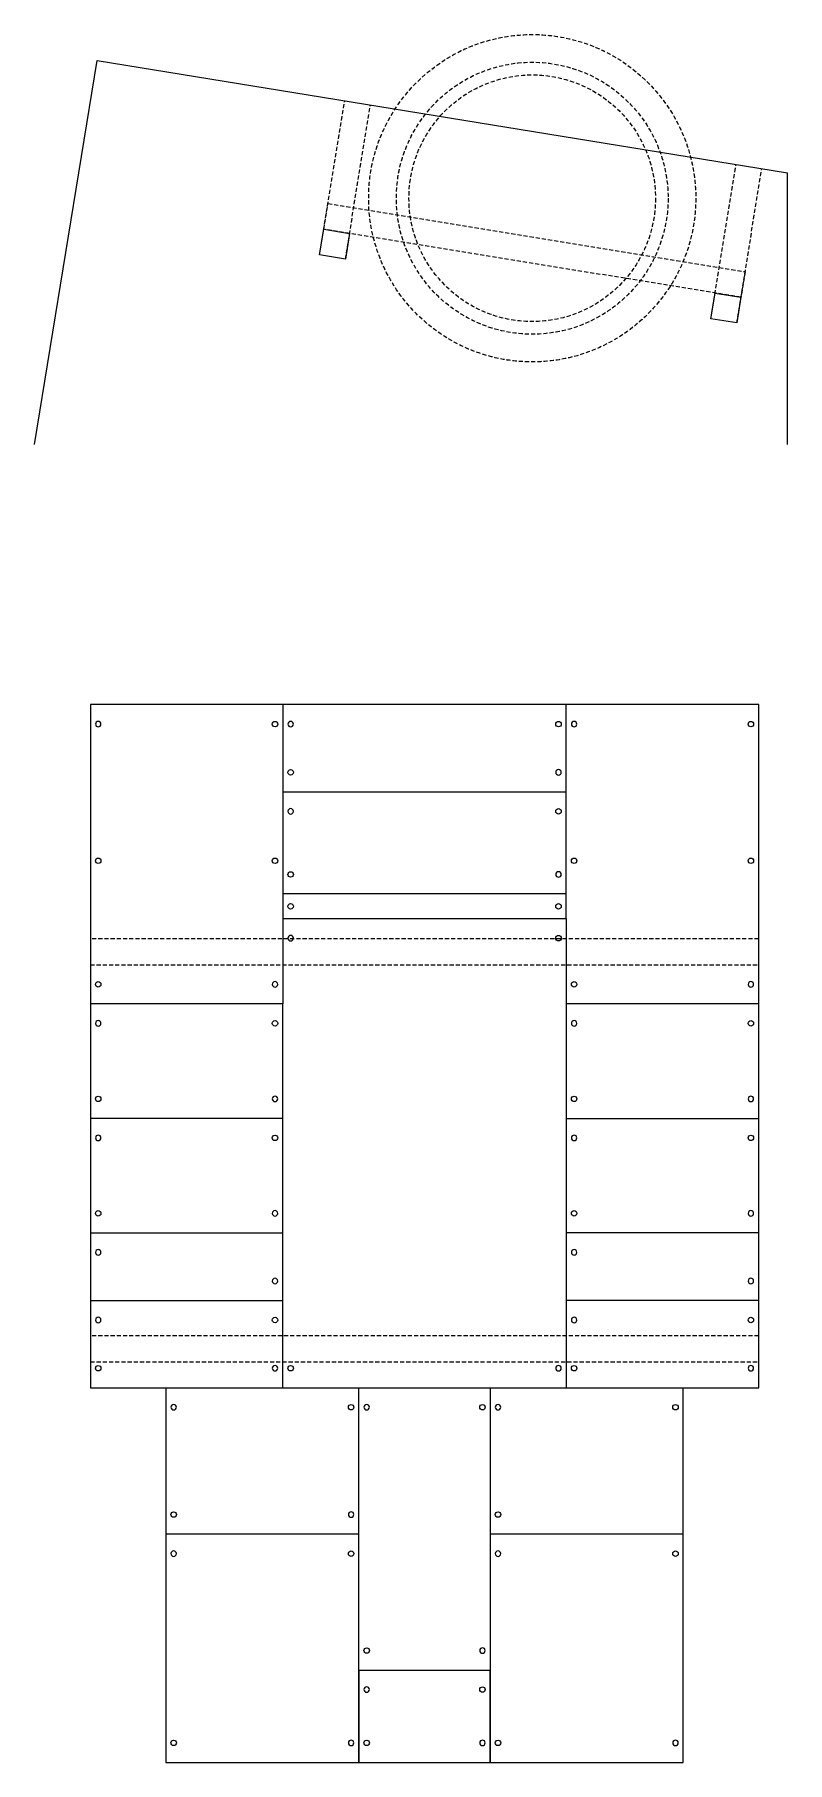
# Model space of a CAD drawing. Header units: millimetres. Extents: x -300 to 279, y -813 to 515.
import ezdxf

# ---------------------------------------------------------------- set-up
doc = ezdxf.new("R2010")
doc.units = ezdxf.units.MM
doc.linetypes.add('HIDDEN2', pattern=[4.7625, 3.175, -1.5875])
doc.layers.get('0').update_dxf_attribs({"lineweight": 25, "true_color": 0xffffff})
doc.layers.add('layer 1', color=6, linetype='HIDDEN2', lineweight=0, true_color=0xff00ff)
doc.layers.add('layer 2', color=1, linetype='HIDDEN2', lineweight=0, true_color=0xff0000)

# ---------------------------------------------------------------- blocks, each defined once
blk = doc.blocks.new('hole')
blk.add_circle((6, 15), 2.1)

msp = doc.modelspace()

# ---------------------------------------------------------------- linework, layer by layer
for p, q in [((-300, 200), (-251.9, 495.1)), ((-251.9, 495.1), (279.1, 408.6)), ((279.1, 200), (279.1, 408.6)), ((-80.7, 345.6), (-77.5, 365.3)), ((-77.5, 365.3), (-57.7, 362.1)), ((-57.7, 362.1), (-60.9, 342.4)), ((-60.9, 342.4), (-80.7, 345.6)), ((220.3, 296.5), (223.6, 316.3)), ((223.6, 316.3), (243.3, 313.1)), ((243.3, 313.1), (240.1, 293.3)), ((240.1, 293.3), (220.3, 296.5)), ((-109, 0), (-257, 0)), ((-257, 0), (-257, -230)), ((109, 0), (-109, 0)), ((-109, 0), (-109, -67)), ((257, 0), (109, 0)), ((109, -67), (109, 0)), ((257, -230), (257, 0)), ((-109, -67), (109, -67)), ((-109, -67), (-109, -145.5)), ((109, -145.5), (109, -67)), ((109, -145.5), (-109, -145.5)), ((-109, -145.5), (-109, -164.5)), ((109, -164.5), (109, -145.5)), ((-109, -164.5), (109, -164.5)), ((-109, -164.5), (-109, -230)), ((109, -164.5), (109, -230)), ((-109, -230), (-257, -230)), ((-257, -230), (-257, -318)), ((-109, -318), (-109, -230)), ((257, -230), (109, -230)), ((109, -230), (109, -318)), ((257, -318), (257, -230)), ((-109, -318), (-257, -318)), ((-257, -318), (-257, -406)), ((-109, -406), (-109, -318)), ((109, -318), (257, -318)), ((109, -318), (109, -406)), ((257, -406), (257, -318)), ((-257, -406), (-109, -406)), ((-257, -406), (-257, -458)), ((-109, -458), (-109, -406)), ((257, -406), (109, -406)), ((109, -406), (109, -458)), ((257, -458), (257, -406)), ((-257, -458), (-109, -458)), ((-257, -458), (-257, -525)), ((-109, -525), (-109, -458)), ((257, -458), (109, -458)), ((109, -458), (109, -525)), ((257, -525), (257, -458)), ((-257, -525), (-109, -525)), ((-199, -525), (-199, -637.5)), ((-109, -525), (109, -525)), ((-50.5, -637.5), (-50.5, -525)), ((50.5, -525), (50.5, -637.5)), ((109, -525), (257, -525)), ((199, -637.5), (199, -525)), ((-50.5, -637.5), (-199, -637.5)), ((-199, -637.5), (-199, -813)), ((-50.5, -813), (-50.5, -637.5)), ((199, -637.5), (50.5, -637.5)), ((50.5, -637.5), (50.5, -813)), ((199, -813), (199, -637.5)), ((-50.5, -742), (50.5, -742)), ((-50.5, -742), (-50.5, -813)), ((50.5, -813), (50.5, -742)), ((-199, -813), (-50.5, -813)), ((-50.5, -813), (50.5, -813)), ((50.5, -813), (199, -813))]:
    msp.add_line(p, q)
for centre in [(-251, -120), (-115, -120), (115, -120), (251, -120), (-103, -155), (103, -155)]:
    msp.add_circle(centre, 2.1)
at = {"layer": 'layer 1'}
for p, q in [((-77.5, 365.3), (-74.3, 385.1)), ((-74.3, 385.1), (246.5, 332.8)), ((243.3, 313.1), (-77.5, 365.3)), ((246.5, 332.8), (243.3, 313.1)), ((257, -180), (-257, -180)), ((-257, -180), (-257, -200)), ((257, -200), (257, -180)), ((-257, -200), (257, -200)), ((257, -485), (-257, -485)), ((-257, -485), (-257, -505)), ((257, -505), (257, -485)), ((-257, -505), (257, -505))]:
    msp.add_line(p, q, dxfattribs=at)
for radius in [125.8, 104.5, 94.8]:
    msp.add_circle((82.8, 389.2), radius, dxfattribs=at)
at = {"layer": 'layer 2'}
for p, q in [((-80.7, 345.6), (-61.4, 464)), ((-60.9, 342.4), (-41.7, 460.8)), ((220.3, 296.5), (239.6, 415)), ((240.1, 293.3), (259.4, 411.8))]:
    msp.add_line(p, q, dxfattribs=at)

# ---------------------------------------------------------------- block references
at = {"yscale": -1}
for p in [(-257, 0), (-109, 0), (109, 0), (-109, -67), (-109, -164.5), (-257, -230), (109, -230), (-257, -318), (109, -318), (-257, -406), (109, -406), (-257, -458), (109, -458), (-199, -525), (-50.5, -525), (50.5, -525), (-199, -637.5), (50.5, -637.5), (-50.5, -742)]:
    msp.add_blockref('hole', p, dxfattribs=at)
at = {"rotation": 180}
for p in [(-109, 0), (109, 0), (257, 0), (109, -67), (109, -164.5), (-109, -230), (257, -230), (-109, -318), (257, -318), (-109, -458), (257, -458), (-50.5, -525), (50.5, -525), (199, -525), (-50.5, -637.5), (199, -637.5), (50.5, -742)]:
    msp.add_blockref('hole', p, dxfattribs=at)
for p in [(-109, -67), (-109, -145.5), (-257, -230), (109, -230), (-257, -318), (109, -318), (-257, -406), (109, -406), (-257, -525), (-109, -525), (109, -525), (-199, -637.5), (50.5, -637.5), (-50.5, -742), (-199, -813), (-50.5, -813), (50.5, -813)]:
    msp.add_blockref('hole', p)
at = {"yscale": -1, "rotation": 180}
for p in [(109, -67), (109, -145.5), (-109, -230), (257, -230), (-109, -318), (257, -318), (-109, -406), (257, -406), (-109, -458), (257, -458), (-109, -525), (109, -525), (257, -525), (-50.5, -637.5), (50.5, -742), (-50.5, -813), (50.5, -813), (199, -813)]:
    msp.add_blockref('hole', p, dxfattribs=at)

doc.saveas('drawing.dxf')
